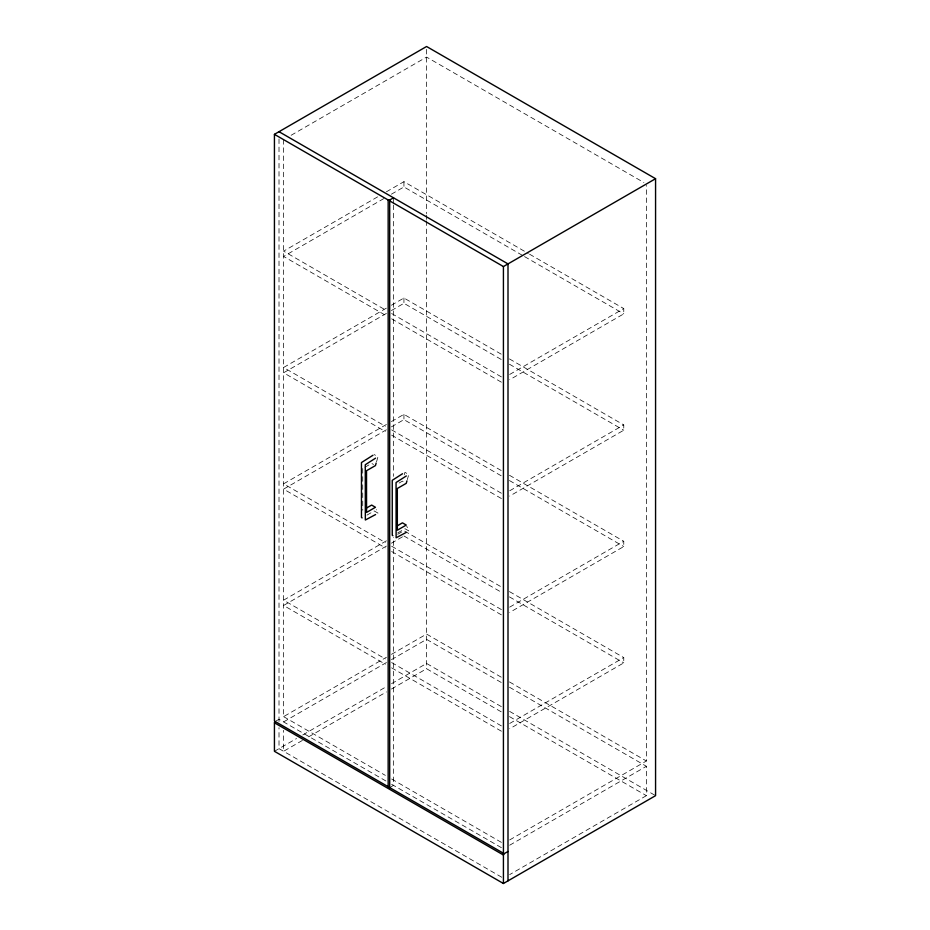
<?xml version="1.0" encoding="UTF-8"?>
<svg xmlns="http://www.w3.org/2000/svg" width="930" height="930" viewBox="0 0 930 930"><rect width="100%" height="100%" fill="white"/><g stroke="black" fill="none" stroke-linecap="round" stroke-linejoin="round"><path stroke-width="0.7" stroke-dasharray="4.65 3.49" d="M376.534 461.803L377.987 456.77L374.174 454.561M404.236 474.858L404.957 472.335L408.77 474.544L407.317 479.578M291.125 135.28L426.579 57.079L643.897 182.536M377.615 196.869L283.592 251.147L385.346 309.899M386.392 191.801L403.934 181.676L528.298 253.472M383.881 198.543L283.592 256.436L385.346 315.189M391.402 194.196L403.934 186.965L523.276 255.855M386.392 308.144L283.592 367.49L385.346 426.231M391.402 305.249L403.934 298.007L501.921 354.574M386.392 313.433L283.592 372.779L385.346 431.52M391.402 310.539L403.934 303.296L501.921 359.864M386.392 424.487L283.592 483.833L385.346 542.574M391.402 421.592L403.934 414.35L501.921 470.917M386.392 429.776L283.592 489.122L385.346 547.863M391.402 426.882L403.934 419.639L501.921 476.207M509.687 374.453L623.763 308.586L623.763 313.875L509.687 379.731M364.944 467.232L371.628 463.373L373.535 464.477M399.075 483.077L402.411 481.147L404.318 482.252M366.955 515.127L374.209 510.942L378.022 513.151L376.487 509.628M397.749 532.902L404.992 528.717L408.805 530.925L406.77 526.229M386.392 540.83L283.592 600.176L385.346 658.917M397.668 534.308L403.934 530.693L501.921 587.26M386.392 546.108L283.592 605.465L385.346 664.206M391.402 543.213L402.678 536.703M509.687 490.784L623.763 424.929L623.763 430.218L509.687 496.074M276.152 720.924L279.012 719.274L385.962 781.014M283.592 139.628L283.592 716.635L386.45 657.254M391.46 654.348L426.579 634.074L501.956 677.586M386.45 662.532L283.592 721.913L283.592 724.714M391.46 659.637L426.579 639.363L501.956 682.876M509.687 607.127L623.763 541.272L623.763 546.549L509.687 612.417M274.431 751.301L296.519 738.548M302.773 734.933L386.566 686.561M391.565 683.666L426.579 663.45L502.072 707.044M302.413 740.431L283.592 751.301L283.592 730.317M308.679 736.816L386.45 691.92M391.46 689.025L426.579 668.74L501.956 712.252M389.693 787.582L393.506 785.373L393.506 537.284M509.687 723.47L623.763 657.603L623.763 662.892L509.687 728.76M509.687 839.93L646.408 760.996L646.408 185.442M509.687 845.207L646.408 766.285L646.408 795.662L509.687 874.595M529.554 254.192L623.763 308.586M524.532 256.587L623.763 313.875M509.454 358.934L623.763 424.929M509.454 364.223L623.763 430.218M391.623 313.526L503.421 378.068M391.623 318.804L503.421 383.358M509.454 475.276L623.763 541.272M509.454 480.554L623.763 546.549M391.623 429.858L503.421 494.411M391.623 435.147L503.421 499.701M509.454 591.608L623.763 657.603M403.934 535.982L501.921 592.55M509.454 596.897L623.763 662.892M391.623 546.201L503.421 610.743M391.623 551.49L503.421 616.032M509.489 681.946L646.408 760.996M509.489 687.235L646.408 766.285M509.617 711.392L655.569 795.662M509.489 716.612L646.408 795.662M391.623 662.544L503.421 727.086M391.623 667.833L503.421 732.375M283.592 716.635L385.346 775.376M391.623 779.003L503.421 843.545M391.623 784.292L503.421 848.834M501.712 877.223L279.012 748.65L279.012 727.667M362.712 468.522L362.747 510.221M426.579 49.406L426.579 213.644M426.579 215.097L426.579 219.445M426.579 220.898L426.579 668.74M403.934 181.676L403.934 186.965M403.934 298.007L403.934 303.296M403.934 414.35L403.934 419.639M393.506 199.253L393.506 203.6M393.506 205.053L393.506 476.358M279.012 138.954L279.012 722.529"/><path stroke-width="1.4" d="M376.162 463.059L375.441 465.581L366.525 470.72L366.56 512.43L375.464 507.28L371.651 505.071L366.083 508.292M406.956 480.833L406.224 483.356L397.319 488.494L397.343 530.205L406.259 525.055L402.446 522.846L396.866 526.066M508.001 851.473L504.176 853.682L274.431 721.041L274.431 134.339L426.579 46.5L655.569 178.7L655.569 795.662L503.421 883.5L274.431 751.301L274.431 722.796L275.199 721.482M503.421 883.5L503.421 855.007L504.176 853.682M274.431 134.339L388.159 199.996L389.693 199.996L393.506 197.799M389.693 200.88L503.421 266.55L655.569 178.7M372.965 455.258L361.456 462.547L361.468 517.545L362.13 517.917M375.569 458.165L365.269 464.744L365.339 520.01L375.581 514.557M402.539 473.73L392.251 480.322L392.262 535.32L392.913 535.692M406.352 475.939L396.064 482.519L396.122 537.784L406.375 532.332M279.012 131.7L508.001 263.899L508.001 880.861M274.431 722.796L503.421 855.007M503.421 266.55L503.421 853.24M389.693 199.996L389.693 787.582M388.159 199.996L388.159 786.699"/></g></svg>
